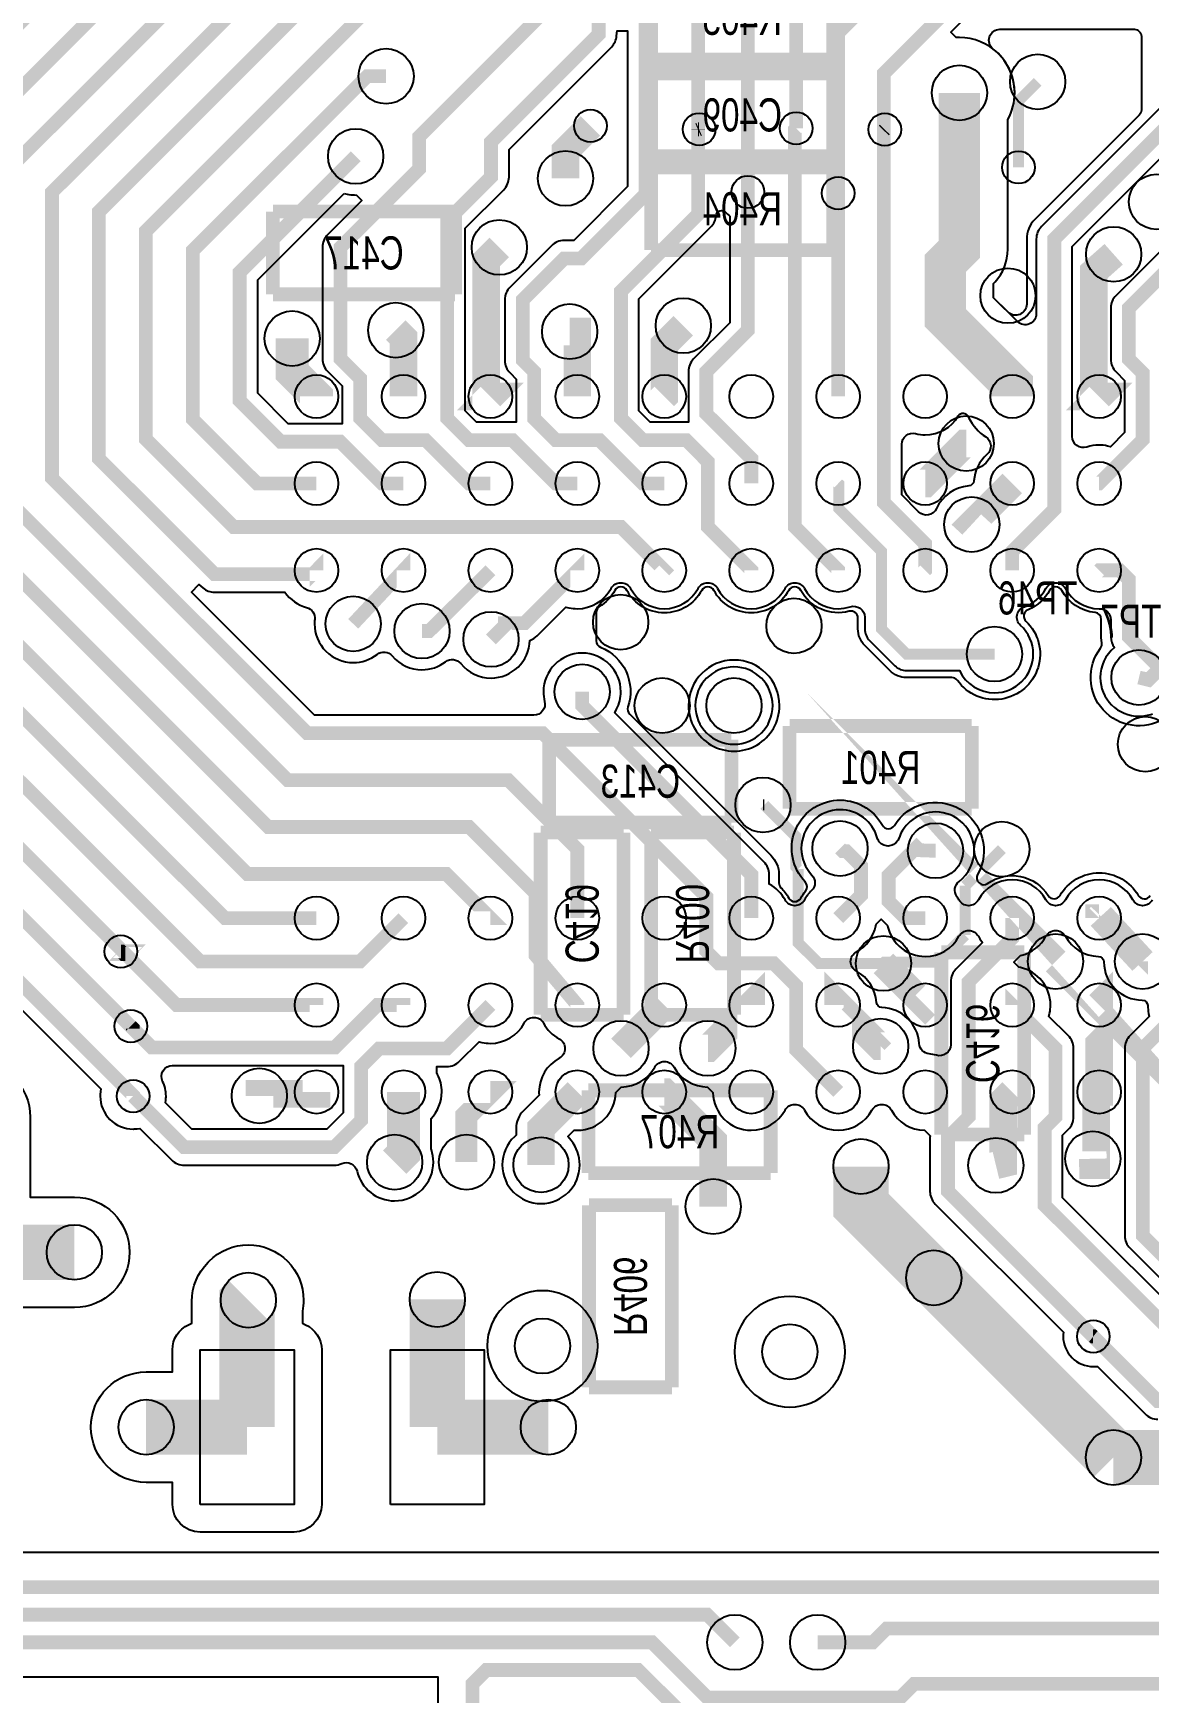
# Model space of a CAD drawing. Extents: x 208 to 378, y -7 to 113.
# Drawn here: x 223.8 to 234.06, y 53.64 to 68.91 of the extents above; entities that cross this region are included whole.
import ezdxf
from ezdxf.enums import TextEntityAlignment as Align

# ---------------------------------------------------------------- set-up
doc = ezdxf.new("R2010")
doc.units = 0
for name, color, linetype in [('ET_TOP', 80, 'CONTINUOUS'), ('PG_SILKSCREEN_BOTTOM', 142, 'CONTINUOUS'), ('PIN_TOP', 141, 'CONTINUOUS'), ('RD_ASSEMBLY_BOTTOM', 212, 'CONTINUOUS'), ('VC_TOP', 43, 'CONTINUOUS')]:
    doc.layers.add(name, color=color, linetype=linetype)

msp = doc.modelspace()

# ---------------------------------------------------------------- linework, layer by layer
at = {"layer": 'ET_TOP'}
for points, format in [([(249.104658, 67.760088, 0.1016, 0.1016, 0), (248.772426, 68.09232, 0.1016, 0.1016, 0), (248.772426, 69.230748, 0.1016, 0.1016, 0), (248.58218, 69.421248, 0.1016, 0.1016, 0), (248.58218, 70.258686, 0.1016, 0.1016, 0), (247.48998, 71.350632, 0.1016, 0.1016, 0), (247.48998, 71.906638, 0.127, 0.127, 0), (247.48998, 73.075292, 0.127, 0.127, 0), (244.457474, 76.107798, 0.127, 0.127, 0), (227.726748, 76.107798, 0.127, 0.127, 0), (220.51518, 68.896484, 0.127, 0.127, 0), (220.51518, 63.335154, 0.127, 0.127, 0), (224.716086, 59.134248, 0.127, 0.127, 0), (224.716086, 59.128406, 0.127, 0.127, 0)], "xyseb"), ([(224.713292, 59.750198, 0.127, 0.127, 0), (220.94698, 63.516764, 0.127, 0.127, 0), (220.94698, 68.717668, 0.127, 0.127, 0), (227.905564, 75.675998, 0.127, 0.127, 0), (244.27434, 75.675998, 0.127, 0.127, 0), (247.21058, 72.740012, 0.127, 0.127, 0), (247.21058, 71.703438, 0.1016, 0.1016, 0), (247.21058, 71.249032, 0.1016, 0.1016, 0), (248.352056, 70.107556, 0.1016, 0.1016, 0), (248.352056, 69.140578, 0.1016, 0.1016, 0), (248.432574, 69.06006, 0.1016, 0.1016, 0), (248.454672, 69.06006, 0.1016, 0.1016, 0)], "xyseb"), ([(224.645474, 60.435998, 0.127, 0.127, 0), (221.37878, 63.702692, 0.127, 0.127, 0), (221.37878, 68.538598, 0.127, 0.127, 0), (228.08438, 75.244198, 0.127, 0.127, 0), (244.086634, 75.244198, 0.127, 0.127, 0), (246.90578, 72.425052, 0.127, 0.127, 0), (246.90578, 71.627238, 0.1016, 0.1016, 0), (246.90578, 71.228204, 0.1016, 0.1016, 0), (248.127774, 70.006464, 0.1016, 0.1016, 0), (248.127774, 68.909438, 0.1016, 0.1016, 0), (248.454672, 68.582794, 0.1016, 0.1016, 0), (248.454672, 68.410074, 0.1016, 0.1016, 0)], "xyseb"), ([(227.202492, 60.766452, 0.127, 0.127, 0), (226.803712, 60.367672, 0.127, 0.127, 0), (225.332036, 60.367672, 0.127, 0.127, 0), (221.81058, 63.888874, 0.127, 0.127, 0), (221.81058, 68.360036, 0.127, 0.127, 0), (228.26345, 74.812398, 0.127, 0.127, 0), (243.894102, 74.812398, 0.127, 0.127, 0), (246.60098, 72.105774, 0.127, 0.127, 0), (246.60098, 71.652638, 0.1016, 0.1016, 0), (246.60098, 71.209916, 0.1016, 0.1016, 0), (247.804686, 70.006464, 0.1016, 0.1016, 0), (247.804686, 69.710046, 0.1016, 0.1016, 0)], "xyseb"), ([(226.402392, 60.766452, 0.127, 0.127, 0), (225.560128, 60.766452, 0.127, 0.127, 0), (222.24238, 64.083946, 0.127, 0.127, 0), (222.24238, 68.180966, 0.127, 0.127, 0), (228.442266, 74.380598, 0.127, 0.127, 0), (243.715794, 74.380598, 0.127, 0.127, 0), (246.29618, 71.800212, 0.127, 0.127, 0), (246.29618, 71.500238, 0.1016, 0.1016, 0), (246.29618, 71.127874, 0.1016, 0.1016, 0), (247.479566, 69.944488, 0.1016, 0.1016, 0), (247.479566, 69.38518, 0.1016, 0.1016, 0), (247.804686, 69.06006, 0.1016, 0.1016, 0)], "xyseb"), ([(228.002338, 60.766452, 0.127, 0.127, 0), (228.002592, 60.766452, 0.127, 0.127, 0), (227.596192, 61.172598, 0.127, 0.127, 0), (225.767138, 61.172598, 0.127, 0.127, 0), (222.67418, 64.265556, 0.127, 0.127, 0), (222.67418, 68.00215, 0.127, 0.127, 0), (228.621082, 73.948798, 0.127, 0.127, 0), (243.52377, 73.948798, 0.127, 0.127, 0), (245.99138, 71.481188, 0.127, 0.127, 0), (245.99138, 71.322438, 0.1016, 0.1016, 0), (245.99138, 71.097902, 0.1016, 0.1016, 0), (247.1547, 69.934836, 0.127, 0.127, 0), (247.1547, 69.710046, 0.127, 0.127, 0), (247.154446, 69.710046, 0.127, 0.127, 0)], "xyseb"), ([(228.802438, 59.966352, 0.127, 0.127, 0), (228.802438, 59.966606, 0.127, 0.127, 0), (228.41712, 60.424314, 0.127, 0.127, 0), (228.41712, 60.995306, 0.127, 0.127, 0), (227.808028, 61.604398, 0.127, 0.127, 0), (225.958908, 61.604398, 0.127, 0.127, 0), (223.10598, 64.457326, 0.127, 0.127, 0), (223.10598, 67.823334, 0.127, 0.127, 0), (228.799898, 73.516998, 0.127, 0.127, 0), (243.33581, 73.516998, 0.127, 0.127, 0), (245.552722, 71.30034, 0.127, 0.127, 0), (245.552722, 71.16191, 0.1016, 0.1016, 0), (246.82958, 69.885052, 0.1016, 0.1016, 0), (246.82958, 69.589396, 0.1016, 0.1016, 0), (247.17756, 69.241416, 0.1016, 0.1016, 0), (247.17756, 69.083174, 0.1016, 0.1016, 0), (247.1547, 69.06006, 0.1016, 0.1016, 0), (247.154446, 69.06006, 0.1016, 0.1016, 0)], "xyseb"), ([(228.802438, 60.766452, 0.127, 0.127, 0), (228.802438, 61.401198, 0.127, 0.127, 0), (228.167438, 62.036198, 0.127, 0.127, 0), (226.137724, 62.036198, 0.127, 0.127, 0), (223.53778, 64.636396, 0.127, 0.127, 0), (223.53778, 67.624198, 0.127, 0.127, 0), (228.99878, 73.085198, 0.127, 0.127, 0), (243.078508, 73.085198, 0.127, 0.127, 0), (245.50878, 70.654926, 0.127, 0.127, 0), (245.50878, 69.979032, 0.127, 0.127, 0), (245.994174, 69.493638, 0.1016, 0.1016, 0), (246.112538, 69.375274, 0.1016, 0.1016, 0), (246.635016, 69.375274, 0.1016, 0.1016, 0), (246.82958, 69.18071, 0.1016, 0.1016, 0), (246.82958, 68.937632, 0.1016, 0.1016, 0), (247.032018, 68.735194, 0.1016, 0.1016, 0), (247.925336, 68.735194, 0.1016, 0.1016, 0), (248.129552, 68.530724, 0.1016, 0.1016, 0), (248.129552, 68.085208, 0.1016, 0.1016, 0), (248.454672, 67.760088, 0.1016, 0.1016, 0)], "xyseb"), ([(231.202484, 59.166506, 0.127, 0.127, 0), (230.81488, 59.55411, 0.127, 0.127, 0), (230.81488, 60.143898, 0.127, 0.127, 0), (230.60914, 60.349892, 0.127, 0.127, 0), (230.10114, 60.349892, 0.127, 0.127, 0), (229.98938, 60.461398, 0.127, 0.127, 0), (229.98938, 60.962032, 0.127, 0.127, 0), (228.483414, 62.467998, 0.127, 0.127, 0), (226.316794, 62.467998, 0.127, 0.127, 0), (223.96958, 64.815212, 0.127, 0.127, 0), (223.96958, 67.445636, 0.127, 0.127, 0), (229.17785, 72.653398, 0.127, 0.127, 0), (242.890802, 72.653398, 0.127, 0.127, 0), (245.07698, 70.46722, 0.127, 0.127, 0), (245.07698, 69.986398, 0.127, 0.127, 0), (245.773194, 69.290438, 0.1016, 0.1016, 0), (245.97614, 69.087492, 0.1016, 0.1016, 0), (246.467122, 69.087492, 0.127, 0.127, 0), (246.50446, 69.050154, 0.127, 0.127, 0), (246.504714, 69.06006, 0.127, 0.127, 0), (246.50446, 69.06006, 0.127, 0.127, 0)], "xyseb"), ([(228.002338, 64.766444, 0.127, 0.127, 0), (227.804726, 64.766444, 0.127, 0.127, 0), (227.4062, 65.165224, 0.127, 0.127, 0), (227.005134, 65.165224, 0.127, 0.127, 0), (226.80549, 65.364868, 0.127, 0.127, 0), (226.80549, 65.731898, 0.127, 0.127, 0), (226.62388, 65.913508, 0.127, 0.127, 0), (226.62388, 66.938398, 0.127, 0.127, 0), (227.34778, 67.662298, 0.127, 0.127, 0), (227.34778, 67.957446, 0.127, 0.127, 0), (228.54158, 69.151246, 0.127, 0.127, 0), (228.54158, 69.984112, 0.127, 0.127, 0), (230.77932, 72.221598, 0.127, 0.127, 0), (242.70462, 72.221598, 0.127, 0.127, 0), (244.64518, 70.281292, 0.127, 0.127, 0), (244.64518, 69.910198, 0.127, 0.127, 0), (245.671594, 68.884038, 0.1016, 0.1016, 0), (245.820438, 68.735194, 0.1016, 0.1016, 0), (246.62511, 68.735194, 0.1016, 0.1016, 0), (246.95023, 68.410074, 0.1016, 0.1016, 0), (247.154446, 68.410074, 0.1016, 0.1016, 0)], "xyseb"), ([(228.802438, 64.766444, 0.127, 0.127, 0), (228.604318, 64.766444, 0.127, 0.127, 0), (228.205792, 65.165224, 0.127, 0.127, 0), (227.804726, 65.165224, 0.127, 0.127, 0), (227.604828, 65.364868, 0.127, 0.127, 0), (227.604828, 67.182492, 0.127, 0.127, 0), (228.00818, 67.58559, 0.127, 0.127, 0), (228.00818, 67.908678, 0.127, 0.127, 0), (228.99878, 68.899278, 0.127, 0.127, 0), (228.99878, 69.830442, 0.127, 0.127, 0), (230.95839, 71.789798, 0.127, 0.127, 0), (242.518692, 71.789798, 0.127, 0.127, 0), (244.21338, 70.09511, 0.127, 0.127, 0), (244.21338, 69.859398, 0.127, 0.127, 0), (245.493794, 68.579238, 0.1016, 0.1016, 0), (245.599966, 68.473066, 0.1016, 0.1016, 0), (246.394478, 68.473066, 0.1016, 0.1016, 0), (246.481092, 68.386452, 0.1016, 0.1016, 0), (246.504714, 68.410074, 0.1016, 0.1016, 0), (246.50446, 68.410074, 0.1016, 0.1016, 0)], "xyseb"), ([(229.602284, 64.766444, 0.127, 0.127, 0), (229.40391, 64.766444, 0.127, 0.127, 0), (229.005384, 65.16497, 0.127, 0.127, 0), (228.604318, 65.16497, 0.127, 0.127, 0), (228.40442, 65.364868, 0.127, 0.127, 0), (228.40442, 65.795398, 0.127, 0.127, 0), (228.30028, 65.899792, 0.127, 0.127, 0), (228.30028, 66.455798, 0.127, 0.127, 0), (228.68128, 66.836798, 0.127, 0.127, 0), (228.83749, 66.836798, 0.127, 0.127, 0), (229.43058, 67.430142, 0.127, 0.127, 0), (229.43058, 69.651626, 0.127, 0.127, 0), (231.137206, 71.357998, 0.127, 0.127, 0), (242.33378, 71.357998, 0.127, 0.127, 0), (243.70792, 69.984112, 0.127, 0.127, 0), (243.70792, 69.859398, 0.127, 0.127, 0), (245.15826, 68.409312, 0.1016, 0.1016, 0), (245.359936, 68.207636, 0.1016, 0.1016, 0), (246.257826, 68.207636, 0.1016, 0.1016, 0), (246.37111, 68.094098, 0.1016, 0.1016, 0), (247.48871, 68.094098, 0.1016, 0.1016, 0), (247.804686, 68.410074, 0.1016, 0.1016, 0)], "xyseb"), ([(246.50446, 67.760088, 0.1016, 0.1016, 0), (246.345964, 67.760088, 0.1016, 0.1016, 0), (246.162068, 67.943984, 0.1016, 0.1016, 0), (245.065804, 67.943984, 0.1016, 0.1016, 0), (244.842792, 68.166996, 0.127, 0.127, 0), (242.08359, 70.926198, 0.127, 0.127, 0), (231.316022, 70.926198, 0.127, 0.127, 0), (229.91318, 69.52361, 0.127, 0.127, 0), (229.91318, 68.02501, 0.127, 0.127, 0)], "xyseb"), ([(230.371396, 67.448176, 0.127, 0.127, 0), (230.371396, 68.143882, 0.127, 0.127, 0), (230.37038, 68.144898, 0.127, 0.127, 0), (230.37038, 69.351398, 0.127, 0.127, 0), (231.51338, 70.494398, 0.127, 0.127, 0), (241.897662, 70.494398, 0.127, 0.127, 0), (244.59692, 67.795394, 0.1016, 0.1016, 0), (244.720872, 67.671442, 0.1016, 0.1016, 0), (246.03329, 67.671442, 0.1016, 0.1016, 0), (246.249444, 67.455288, 0.1016, 0.1016, 0), (246.654574, 67.455288, 0.1016, 0.1016, 0), (246.98706, 67.788028, 0.1016, 0.1016, 0), (247.12676, 67.788028, 0.1016, 0.1016, 0), (247.1547, 67.760088, 0.1016, 0.1016, 0), (247.154446, 67.760088, 0.1016, 0.1016, 0)], "xyseb"), ([(230.815642, 68.034154, 0.127, 0.127, 0), (230.815642, 69.15912, 0.127, 0.127, 0), (231.71912, 70.062598, 0.127, 0.127, 0), (241.700304, 70.062598, 0.127, 0.127, 0), (244.12321, 67.639692, 0.1016, 0.1016, 0), (244.362224, 67.400678, 0.1016, 0.1016, 0), (245.887494, 67.400678, 0.1016, 0.1016, 0), (246.055388, 67.232784, 0.1016, 0.1016, 0), (246.755412, 67.232784, 0.1016, 0.1016, 0), (246.95912, 67.436492, 0.1016, 0.1016, 0), (247.480836, 67.436492, 0.1016, 0.1016, 0), (247.804686, 67.760088, 0.1016, 0.1016, 0)], "xyseb"), ([(231.201468, 67.437254, 0.127, 0.127, 0), (231.201468, 68.91274, 0.127, 0.127, 0), (231.91978, 69.630798, 0.127, 0.127, 0), (241.509804, 69.630798, 0.127, 0.127, 0), (243.765578, 67.375532, 0.1016, 0.1016, 0), (244.019832, 67.121024, 0.1016, 0.1016, 0), (245.740174, 67.121024, 0.1016, 0.1016, 0), (245.857014, 67.004184, 0.1016, 0.1016, 0), (247.048528, 67.004184, 0.1016, 0.1016, 0), (247.1547, 67.110102, 0.1016, 0.1016, 0), (247.154446, 67.110102, 0.1016, 0.1016, 0)], "xyseb"), ([(247.804686, 67.110102, 0.1016, 0.1016, 0), (247.470422, 66.775838, 0.1016, 0.1016, 0), (247.112282, 66.775838, 0.1016, 0.1016, 0), (247.111774, 66.775584, 0.1016, 0.1016, 0), (245.576344, 66.775584, 0.1016, 0.1016, 0), (245.510558, 66.84137, 0.1016, 0.1016, 0), (243.67998, 66.84137, 0.1016, 0.1016, 0), (243.5098, 67.01155, 0.127, 0.127, 0), (241.322098, 69.198998, 0.127, 0.127, 0), (232.281984, 69.198998, 0.127, 0.127, 0), (231.621584, 68.538598, 0.127, 0.127, 0), (231.621584, 68.013834, 0.127, 0.127, 0)], "xyseb"), ([(247.154446, 65.81013, 0.127, 0.127, 0), (247.1547, 65.81013, 0.127, 0.127, 0), (247.154446, 65.800224, 0.1016, 0.1016, 0), (245.857776, 65.800224, 0.1016, 0.1016, 0), (245.11381, 66.54419, 0.1016, 0.1016, 0), (243.362988, 66.54419, 0.1016, 0.1016, 0), (243.028216, 66.87947, 0.127, 0.127, 0), (241.13998, 68.767198, 0.127, 0.127, 0), (234.94238, 68.767198, 0.127, 0.127, 0), (233.18978, 67.014598, 0.127, 0.127, 0), (233.18978, 64.52743, 0.127, 0.127, 0), (232.80243, 64.14008, 0.127, 0.127, 0), (232.80243, 63.966344, 0.127, 0.127, 0)], "xyseb"), ([(233.602276, 64.766444, 0.127, 0.127, 0), (233.60253, 64.766444, 0.127, 0.127, 0), (234.00258, 65.166748, 0.127, 0.127, 0), (234.00258, 65.782698, 0.127, 0.127, 0), (233.87558, 65.909698, 0.127, 0.127, 0), (233.87558, 66.379598, 0.127, 0.127, 0), (235.80598, 68.309998, 0.127, 0.127, 0), (240.98631, 68.309998, 0.127, 0.127, 0), (242.770406, 66.525902, 0.1016, 0.1016, 0), (243.031518, 66.26479, 0.1016, 0.1016, 0), (245.031768, 66.26479, 0.1016, 0.1016, 0), (245.807484, 65.489328, 0.1016, 0.1016, 0), (247.48363, 65.489328, 0.1016, 0.1016, 0), (247.804686, 65.81013, 0.1016, 0.1016, 0)], "xyseb"), ([(234.091734, 60.933838, -0.5975), (233.912918, 60.933838, 0.275753), (233.602276, 61.119258, 0.275946), (233.291888, 60.933838, -0.596518), (233.112818, 60.933838, 0.275946), (232.80243, 61.119258, 0.275753), (232.491788, 60.933838, -0.5975), (232.312972, 60.933838, 0.027094), (232.292906, 60.96635, -0.398832), (232.31475, 61.104526, 0.23283), (232.453688, 61.38672, 0.414214), (232.09758, 61.742828, 0.326975), (231.757982, 61.494162), (231.754172, 61.482224), (231.731312, 61.459364, -0.572748), (231.561894, 61.503814, 0.335829), (231.218994, 61.763402, 0.414214), (230.862886, 61.407294, 0.191561), (230.960168, 61.162692, -0.410585), (230.95712, 61.019944, 0.077018), (230.891842, 60.933838, -0.5975), (230.713026, 60.933838, 0.148114), (230.567992, 61.07811), (230.567992, 61.165994, 0.198958), (230.519478, 61.283088), (229.14737, 62.655196), (229.16388, 62.687962, 0.117889), (229.202488, 62.848998, 1), (228.490272, 62.848998, 0.062971), (228.501448, 62.760352, -0.489898), (228.40315, 62.633352), (226.385374, 62.633352), (225.252534, 63.766192), (225.321622, 63.835026), (225.357182, 63.805054, 0.176972), (225.463862, 63.766192), (226.11207, 63.766192, 0.179062), (226.312222, 63.625222, -0.37275), (226.386898, 63.51524, 0.028952), (226.384612, 63.474092, 0.414214), (226.74072, 63.117984, 0.167441), (226.960176, 63.193422, -0.403535), (227.100384, 63.178944, 0.221769), (227.37318, 63.05169, 0.164801), (227.589842, 63.125096, -0.407347), (227.730812, 63.108332, 0.227117), (228.00818, 62.97549, 0.406402), (228.364288, 63.3222, 0.12384), (228.43363, 63.363602), (228.698044, 63.62827), (228.725222, 63.622174, 0.055231), (228.802438, 63.613538, 0.275946), (229.112826, 63.798958, -0.596518), (229.291896, 63.798958, 0.275946), (229.602284, 63.613538, 0.275753), (229.912926, 63.798958, -0.5975), (230.091742, 63.798958, 0.596893), (230.713026, 63.798958, -0.5975), (230.891842, 63.798958, 0.275753), (231.202484, 63.613538, 0.07981), (231.312974, 63.631318, -0.51105), (231.446324, 63.534798), (231.446324, 63.427864, 0.198913), (231.491282, 63.319914), (231.722676, 63.08852, 0.19887), (231.830626, 63.043816), (232.31856, 63.043816, 0.289897), (232.640378, 62.840108, 0.414214), (232.996486, 63.196216, 0.212121), (232.879138, 63.460376, -0.573126), (232.914952, 63.63208, 0.190093), (233.112818, 63.798958, -0.596518), (233.291888, 63.798958, 0.275946), (233.602276, 63.613538), (233.607102, 63.613538, -0.418262), (233.709972, 63.511938), (233.709972, 63.353442, 0.160388), (233.742484, 63.255144, 0.223864), (233.612944, 62.980316, 0.414214), (233.969052, 62.624208, 0.088335), (234.091988, 62.646052)], "xyb"), ([(234.2007, 62.60084, -0.829385), (233.615484, 63.249556, 0.218002), (233.627168, 63.301118, -0.051928), (233.62158, 63.353442), (233.62158, 63.514732, 0.385538), (233.56443, 63.577978, -0.250124), (233.25836, 63.781686, 0.598344), (233.1466, 63.781686, -0.174922), (232.949242, 63.604648, 0.544956), (232.929176, 63.499746, -1.101539), (232.298494, 62.953646, 0.243584), (232.246678, 62.980316), (231.830626, 62.980316, -0.199008), (231.677972, 63.043816), (231.446832, 63.27521, -0.198959), (231.383332, 63.427864), (231.383332, 63.52794, 0.493026), (231.303576, 63.589408, -0.348108), (230.858314, 63.781686, 0.598734), (230.746554, 63.781686, -0.597971), (230.058468, 63.781686, 0.599732), (229.946454, 63.781686, -0.598011), (229.258368, 63.781686, 0.598344), (229.146608, 63.781686, -0.133327), (229.005892, 63.633096, 0.261497), (228.975412, 63.578994), (228.975412, 63.319152, 0.304404), (229.015036, 63.260478, -0.394392), (229.268274, 62.709044, 0.28433), (229.283768, 62.64402), (230.582216, 61.345826, -0.199055), (230.656384, 61.165994), (230.656384, 61.091064, 0.202286), (230.675688, 61.045598, -0.075897), (230.746554, 60.951364, 0.59842), (230.858314, 60.951364, -0.049417), (230.901494, 61.015118, 0.381037), (230.898192, 61.0997, -1.139967), (231.60863, 61.621416, 0.577274), (231.718612, 61.618622, -0.982255), (232.484676, 61.16828, 0.802809), (232.576878, 61.085222, -0.431419), (233.1339, 60.973208, 0.563902), (233.242612, 60.974986, -0.576405), (233.962448, 60.974986, 0.564481), (234.07116, 60.973208, -0.576092)], "xyb"), ([(220.398086, 63.21806), (224.419922, 59.196478), (224.416366, 59.171332, 0.035368), (224.413318, 59.12866), (224.413318, 59.128406, 0.414214), (224.716086, 58.825638, 0.031776), (224.75444, 58.828178), (224.779332, 58.831226), (225.0694, 58.540904, 0.198913), (225.186494, 58.492644), (226.56673, 58.492644, 0.106357), (226.634802, 58.507122, -0.471217), (226.775518, 58.438288, 0.347202), (227.121974, 58.16473, 0.414214), (227.478082, 58.520838), (227.478082, 58.521092, 0.081113), (227.45954, 58.634376), (227.457, 58.64225), (227.457, 58.922158, 0.193604), (227.555298, 59.166506, 0.118563), (227.51669, 59.327034), (227.511102, 59.337702), (227.511102, 59.400948), (227.602034, 59.400948, 0.198913), (227.719128, 59.449208), (227.897944, 59.628278), (227.925376, 59.622182, 0.055055), (228.002338, 59.613546, 0.275753), (228.31298, 59.798966, -0.5975), (228.491796, 59.798966, 0.146532), (228.635052, 59.655964, -0.596518), (228.635052, 59.476894, 0.275946), (228.449632, 59.166506), (228.449632, 59.159648), (228.45014, 59.138058), (228.306376, 58.99404, 0.199014), (228.23932, 58.832242), (228.23932, 58.768996), (228.223318, 58.75401, 0.205999), (228.112066, 58.495438, 1), (228.824282, 58.495438), (228.824282, 58.495692, 0.172212), (228.744526, 58.720228), (228.71557, 58.755788), (228.77399, 58.814208), (228.79558, 58.8137), (228.802438, 58.8137, 0.410398), (229.155244, 59.161934), (229.20579, 59.211972, 0.270647), (229.515162, 59.394598, -0.587831), (229.692454, 59.394598, 0.268928), (229.99954, 59.211972), (230.049578, 59.161934, 0.410398), (230.402384, 58.8137, 0.275753), (230.713026, 58.99912, -0.5975), (230.891842, 58.99912, 0.275753), (231.202484, 58.8137, 0.275946), (231.512872, 58.99912, -0.596518), (231.691942, 58.99912, 0.271661), (231.996996, 58.8137), (232.047034, 58.7629), (232.04678, 58.75909, 0.018431), (232.046272, 58.746898), (232.046272, 58.251598, 0.198958), (232.094786, 58.134504), (233.273346, 56.956198), (233.272076, 56.933338, 0.014663), (233.271568, 56.917082, 0.414214), (233.548936, 56.639714, 0.014663), (233.565192, 56.640222), (233.588052, 56.641492), (234.025186, 56.204104, 0.198913), (234.14228, 56.155844)], "xyb"), ([(233.201972, 60.367672, 0.254, 0.254, 0), (233.604816, 59.964066, 0.1524, 0.1524, 0), (233.60253, 59.966606, 0.1524, 0.1524, 0), (233.602276, 59.966352, 0.1524, 0.1524, 0)], "xyseb"), ([(234.54106, 56.918352), (233.266488, 58.193178), (233.266488, 58.768742), (233.31805, 58.82005, 0.199477), (233.366564, 58.937398), (233.366564, 59.56808, 0.198913), (233.318304, 59.685174), (233.140758, 59.862466), (233.146854, 59.889644, 0.054839), (233.155236, 59.966352, 0.352393), (232.877868, 60.31103), (232.86339, 60.314078), (232.816908, 60.36056), (232.877614, 60.42152), (232.891076, 60.425076, 0.208455), (233.112818, 60.599066, -0.596518), (233.291888, 60.599066, 0.270698), (233.595672, 60.413646, -0.404445), (233.645456, 60.363608, 0.409009), (233.999278, 60.011564, -0.407151), (234.04957, 59.961526, 0.051412), (234.057952, 59.889644), (234.064048, 59.862466), (233.886756, 59.685174, 0.198913), (233.838496, 59.56808), (233.838496, 57.845198, 0.198913), (233.886756, 57.728104), (234.547156, 57.067704, 0.177433)], "xyb"), ([(247.154446, 59.310016, 0.1016, 0.1016, 0), (247.011698, 59.310016, 0.1016, 0.1016, 0), (246.695214, 58.993532, 0.1016, 0.1016, 0), (245.524274, 58.993532, 0.1016, 0.1016, 0), (245.391686, 58.860944, 0.127, 0.127, 0), (243.28374, 56.752998, 0.127, 0.127, 0), (234.47248, 56.752998, 0.127, 0.127, 0), (233.10088, 58.124598, 0.127, 0.127, 0), (233.10088, 58.837576, 0.127, 0.127, 0), (233.20121, 58.937398, 0.127, 0.127, 0), (233.20121, 59.56808, 0.127, 0.127, 0), (232.80243, 59.966606, 0.127, 0.127, 0), (232.80243, 59.966352, 0.127, 0.127, 0)], "xyseb"), ([(234.402376, 59.966352, 0.127, 0.127, 0), (234.402376, 59.966606, 0.127, 0.127, 0), (234.00385, 59.56808, 0.127, 0.127, 0), (234.00385, 57.845198, 0.127, 0.127, 0), (234.66425, 57.184798, 0.127, 0.127, 0), (243.24818, 57.184798, 0.127, 0.127, 0), (245.25351, 59.190128, 0.1016, 0.1016, 0), (245.37162, 59.308492, 0.1016, 0.1016, 0), (246.496332, 59.308492, 0.127, 0.127, 0), (246.50446, 59.30011, 0.127, 0.127, 0), (246.504714, 59.310016, 0.127, 0.127, 0), (246.50446, 59.310016, 0.127, 0.127, 0)], "xyseb"), ([(247.804686, 59.310016, 0.1016, 0.1016, 0), (247.663208, 59.310016, 0.1016, 0.1016, 0), (247.350788, 58.997596, 0.1016, 0.1016, 0), (247.034304, 58.997596, 0.1016, 0.1016, 0), (246.815102, 58.778394, 0.1016, 0.1016, 0), (246.815102, 58.50382, 0.127, 0.127, 0), (246.52732, 58.216292, 0.127, 0.127, 0), (245.206774, 58.216292, 0.127, 0.127, 0), (243.311934, 56.321198, 0.127, 0.127, 0), (234.14228, 56.321198, 0.127, 0.127, 0), (233.54538, 56.918098, 0.127, 0.127, 0)], "xyseb"), ([(238.969296, 54.928008), (218.567, 54.928008, 0.198912)], "xyb"), ([(221.492572, 53.783992), (227.520246, 53.783992), (227.520246, 53.731668, 0.008391), (227.519992, 53.721), (227.519992, 50.927, 0.198912)], "xyb")]:
    msp.add_lwpolyline(points, format=format, dxfattribs=at)
for points, const_width in [([(226.402392, 63.966344), (226.402392, 63.966598), (226.367594, 63.931546), (225.463862, 63.931546), (224.40138, 64.994028), (224.40138, 67.266566), (227.146866, 70.011798), (227.50018, 70.011798)], 0.127), ([(229.602284, 63.966344), (229.602538, 63.966598), (229.204012, 64.36487), (225.641408, 64.36487), (224.83318, 65.172844), (224.83318, 67.08775), (226.919282, 69.173598), (227.62718, 69.173598), (227.62718, 69.224398)], 0.127), ([(227.04298, 68.513198), (226.869498, 68.513198), (225.26498, 66.908934), (225.26498, 65.356994), (225.85553, 64.766444), (226.402392, 64.766444)], 0.127), ([(232.317036, 68.360544), (232.317036, 66.920872), (232.18648, 66.790316), (232.18648, 66.290698), (232.802176, 65.675002), (232.802176, 65.566798), (232.80243, 65.566544), (232.80243, 65.56629)], 0.381), ([(232.85958, 67.674998), (232.85958, 68.284598), (233.03738, 68.462398)], 0.1016), ([(228.69398, 67.573398), (228.69398, 67.827398), (228.92258, 68.055998)], 0.254), ([(229.91318, 68.020692), (229.91318, 67.243198), (229.204012, 66.534284), (229.204012, 65.364868), (229.40391, 65.165224), (229.803706, 65.165224), (230.003604, 64.965072), (230.003604, 64.365632), (230.402384, 63.966598), (230.402384, 63.966344)], 0.127), ([(229.91318, 68.02501), (229.91318, 68.020692)], 0.127), ([(229.91318, 68.02501), (229.922832, 68.02501)], 0.127), ([(229.922832, 68.02501), (229.91318, 68.020692)], 0.127), ([(230.815642, 68.034154), (230.803704, 68.022216), (230.803704, 64.365632), (231.202484, 63.966598), (231.202484, 63.966344)], 0.127), ([(231.630474, 68.022978), (231.621584, 68.013834)], 0.127), ([(231.621584, 68.013834), (231.621584, 64.591438), (232.002584, 64.210438), (232.002584, 63.966598), (232.00233, 63.966344)], 0.127), ([(227.202492, 64.766444), (227.005134, 64.766444), (226.62134, 65.150492), (226.074224, 65.150492), (225.69678, 65.527936), (225.69678, 66.709798), (226.76358, 67.776598)], 0.127), ([(230.371396, 67.448176), (230.371396, 67.209162), (230.37038, 67.208146), (230.37038, 66.176398), (229.98938, 65.795398), (229.98938, 65.407032), (230.402384, 64.994028), (230.402384, 64.766444)], 0.127), ([(231.201468, 67.437254), (231.201468, 66.296794), (231.202484, 66.296032), (231.202484, 65.56629)], 0.127), ([(228.08438, 66.938398), (227.964746, 66.818764), (227.964746, 65.566544), (228.002592, 65.566544), (228.002338, 65.56629)], 0.254), ([(233.73588, 66.874898), (233.553254, 66.712592), (233.553254, 65.566544), (233.60253, 65.566544), (233.602276, 65.56629)], 0.254), ([(227.13188, 66.176398), (227.202492, 66.10604), (227.202492, 65.56629)], 0.254), ([(228.802438, 65.56629), (228.802438, 66.163698), (228.73208, 66.163698)], 0.254), ([(229.777036, 66.218054), (229.602538, 66.043556), (229.602538, 65.566544), (229.602284, 65.56629)], 0.254), ([(226.402392, 65.56629), (226.402392, 65.566544), (226.17938, 65.789556), (226.17938, 66.100198)], 0.3048), ([(232.379774, 65.133474), (232.36936, 65.133474), (232.002584, 64.766444), (232.00233, 64.766444)], 0.254), ([(231.202484, 64.766444), (231.209088, 64.760094), (231.209088, 64.532764), (231.599232, 64.14262), (231.599232, 63.427864), (231.830626, 63.19647), (232.529888, 63.19647), (232.640378, 63.196216)], 0.1016), ([(232.80243, 64.766444), (232.427272, 64.391286), (232.430574, 64.388238)], 0.254), ([(226.74072, 63.474092), (227.202492, 63.966598), (227.202492, 63.966344)], 0.127), ([(228.002338, 63.966344), (228.002592, 63.966598), (227.471224, 63.439548), (227.439474, 63.407798), (227.37318, 63.407798)], 0.127), ([(228.802438, 63.966344), (228.802438, 63.966598), (228.316536, 63.480696), (228.13518, 63.480696), (228.13518, 63.458598), (228.00818, 63.331598)], 0.127), ([(233.602276, 63.966344), (233.60253, 63.966598), (233.792014, 63.966598), (233.87558, 63.882778), (233.87558, 63.353442), (234.187492, 63.041784)], 0.127), ([(234.187492, 63.041784), (234.139486, 63.041784), (234.056936, 62.95898), (233.969052, 62.980316)], 0.127), ([(230.402384, 60.766452), (230.402384, 61.165994), (228.84638, 62.721998), (228.84638, 62.848998)], 0.127), ([(230.51008, 61.807598), (230.52278, 61.807598)], 0.1016), ([(230.83393, 61.217556), (230.812594, 61.238892), (230.812594, 61.517784), (230.52278, 61.807598)], 0.1016), ([(231.218994, 61.407294), (231.243378, 61.38291), (231.277922, 61.381386), (231.412288, 61.24702), (231.412288, 60.97651), (231.202484, 60.766452)], 0.127), ([(232.00233, 60.766452), (231.821228, 60.766452), (231.666288, 60.921392), (231.666288, 61.160406), (231.922574, 61.416438), (231.947974, 61.391038), (232.064306, 61.38672), (232.09758, 61.38672)], 0.127), ([(232.369868, 61.063886), (232.70718, 61.401198)], 0.1016), ([(231.617774, 60.349638), (231.02443, 60.349638), (230.83393, 60.539884), (230.83393, 61.217556)], 0.1016), ([(232.369868, 60.60948), (232.369868, 61.063886)], 0.1016), ([(233.54538, 56.918098), (232.21188, 58.251598), (232.21188, 58.746898), (232.40238, 58.937398), (232.40238, 60.18022), (232.80243, 60.58027), (232.80243, 60.766452)], 0.127), ([(233.602276, 60.766452), (233.60253, 60.766452), (233.618024, 60.7822)], 0.254), ([(233.60253, 60.766706), (233.60253, 60.766452), (233.602276, 60.766452)], 0.254), ([(233.60253, 60.766706), (233.618024, 60.7822)], 0.254), ([(233.618024, 60.7822), (234.001564, 60.367672)], 0.254), ([(234.001564, 60.367672), (234.001564, 60.367418), (233.60253, 60.766706)], 0.1016), ([(231.618028, 60.350146), (231.628188, 60.360306), (232.120694, 60.360306), (232.369868, 60.60948)], 0.1016), ([(224.645474, 60.435998), (224.65538, 60.435998), (224.68078, 60.461398), (224.670874, 60.461398), (224.645474, 60.435998)], 0.127), ([(224.603564, 60.458858), (224.607628, 60.458858), (224.62998, 60.435998), (224.645474, 60.435998)], 0.127), ([(226.402392, 59.966352), (226.402392, 59.966606), (225.11512, 59.966606), (224.645474, 60.435998)], 0.127), ([(231.618028, 60.350146), (232.002076, 59.966098), (232.00233, 59.966352)], 0.254), ([(231.617774, 60.349638), (231.618028, 60.350146)], 0.1016), ([(230.003604, 59.56808), (230.003858, 59.56808), (230.402384, 59.966606), (230.402384, 59.966352)], 0.254), ([(231.592374, 59.587638), (231.581198, 59.587638), (231.202484, 59.966606), (231.202484, 59.966352)], 0.254), ([(233.602276, 59.966352), (233.60253, 59.966606), (233.60253, 59.166506), (233.602276, 59.166506)], 0.254), ([(219.6592, 50.419), (219.1512, 49.911), (218.313, 49.911), (217.8558, 50.3682), (217.8558, 53.8988), (218.567, 54.61), (243.713, 54.61), (247.479312, 58.376312), (247.479312, 58.757312), (247.489472, 58.767472), (247.489472, 58.790586), (247.684036, 58.98515), (247.96115, 58.98515), (248.139458, 59.163458), (248.139458, 59.63539), (248.454418, 59.950096), (248.454672, 59.960002)], 0.127), ([(227.202492, 59.966352), (227.202492, 59.966606), (226.962462, 59.966606), (226.570794, 59.575192), (224.888806, 59.575192), (224.713292, 59.750198)], 0.127), ([(224.716086, 59.128406), (225.186494, 58.657998), (226.56673, 58.657998), (226.81438, 58.905902), (226.81438, 59.401202), (226.97948, 59.566302), (227.602034, 59.566302), (228.002592, 59.966606), (228.002338, 59.966352)], 0.127), ([(229.204012, 59.56808), (229.602284, 59.966352)], 0.254), ([(231.592374, 59.587638), (231.618536, 59.6138), (231.23398, 59.998102), (231.202484, 59.966606), (231.202484, 59.966352)], 0.1016), ([(224.695004, 59.772042), (224.713292, 59.753754), (224.713292, 59.750198)], 0.127), ([(248.454672, 59.310016), (248.454672, 59.097672), (248.332244, 58.975244), (248.324116, 58.975244), (248.139458, 58.790586), (248.139458, 58.274458), (243.586, 53.721), (231.902, 53.721), (231.775, 53.594), (229.997, 53.594), (229.489, 54.102), (221.361, 54.102), (221.144084, 53.885084), (221.144084, 53.086)], 0.127), ([(225.877374, 59.130438), (225.877374, 59.148472), (226.402392, 59.148472), (226.402392, 59.166506)], 0.254), ([(227.202492, 59.166506), (227.202492, 58.601356), (227.121974, 58.520838)], 0.3048), ([(228.002338, 59.166506), (228.002592, 59.166506), (227.782374, 58.946288), (227.782374, 58.520838)], 0.2032), ([(228.802438, 59.166506), (228.468174, 58.832242), (228.468174, 58.495438)], 0.254), ([(230.05288, 58.111898), (230.05288, 58.71591), (229.602538, 59.166506), (229.602284, 59.166506)], 0.254), ([(232.653078, 58.490866), (232.71988, 58.507122), (232.71988, 59.08421), (232.80243, 59.166506)], 0.254), ([(233.54411, 58.551826), (233.54538, 58.492898), (233.574082, 58.492898), (233.574082, 59.166506), (233.602276, 59.166506)], 0.254), ([(228.943916, 50.546), (228.219, 50.546), (227.838, 50.927), (227.838, 53.721), (227.965, 53.848), (229.362, 53.848), (229.87, 53.34), (243.586, 53.34), (248.454672, 58.208672), (248.454672, 58.66003)], 0.127), ([(247.804686, 58.66003), (247.804432, 58.650124), (247.804432, 58.320432), (243.713, 54.229), (231.648, 54.229), (231.521, 54.102), (231.013, 54.102)], 0.127), ([(231.41178, 58.480198), (231.41178, 58.124598), (232.080816, 57.455816)], 0.508), ([(224.175574, 57.691274), (223.04756, 57.691274)], 0.508), ([(233.733594, 55.803038), (232.080816, 57.455816)], 0.508), ([(225.775774, 57.250838), (225.764344, 57.239408), (225.764344, 56.082438)], 0.508), ([(227.514404, 57.257696), (227.514404, 56.082438)], 0.508), ([(233.548936, 56.917082), (233.547666, 56.918098), (233.54538, 56.918098)], 0.127), ([(225.764344, 56.082438), (224.835974, 56.082438)], 0.508), ([(227.514404, 56.082438), (228.535992, 56.082438)], 0.508), ([(233.733594, 55.803038), (235.608876, 55.803038)], 0.508), ([(230.251, 54.102), (229.997, 54.356), (220.599, 54.356), (219.651326, 53.408326), (219.651326, 52.855368)], 0.127)]:
    msp.add_lwpolyline(points, dxfattribs=dict(at, const_width=const_width))
for points in [[(232.350564, 69.033644), (234.975146, 69.033644), (234.975146, 68.936108), (234.928664, 68.932044, 0.177433), (234.825286, 68.884292), (233.072686, 67.131692, 0.198958), (233.024172, 67.014598), (233.024172, 66.327274, -0.667352), (232.850944, 66.255392), (232.631488, 66.474848), (232.631488, 66.605404), (232.644696, 66.619882, 0.188044), (232.762044, 66.920872), (232.762044, 68.114164, 0.127089), (232.825544, 68.360544, 0.414214), (232.317036, 68.869052), (232.309416, 68.869052), (232.287826, 68.868798), (232.236772, 68.919852)], [(229.115874, 68.782184, 0.177433), (229.163626, 68.885562), (229.16769, 68.932044), (229.264972, 68.932044), (229.264972, 67.498722), (228.76891, 67.002152), (228.68128, 67.002152, 0.198913), (228.564186, 66.953892), (228.183186, 66.572892, 0.198958), (228.134672, 66.455798), (228.134672, 65.899792, 0.198631), (228.183186, 65.782952), (228.238812, 65.727072), (228.238812, 65.330832), (227.873306, 65.330832), (227.770436, 65.433448), (227.770436, 67.113912), (228.125274, 67.468496, 0.198958), (228.173788, 67.58559), (228.173788, 67.840098)], [(232.689908, 68.944998), (233.927142, 68.944998, -0.414706), (233.990642, 68.881498), (233.990642, 68.201032, -0.198197), (233.9721, 68.156328), (233.010202, 67.19443, 0.198839), (232.93578, 67.014852), (232.93578, 66.41592, -0.668806), (232.762298, 66.344038), (232.631488, 66.474848), (232.631488, 66.605404), (232.644696, 66.619882, 0.188044), (232.762044, 66.920872), (232.762044, 68.114164, 0.127089), (232.825544, 68.360544, 0.232326), (232.627932, 68.76288, -0.715924)], [(235.01096, 68.601844), (241.0714, 68.601844), (241.199416, 68.473574), (241.130328, 68.404486), (241.094514, 68.43522, 0.180065), (240.98631, 68.475352), (235.80598, 68.475352, 0.198913), (235.688886, 68.427092), (233.758486, 66.496692, 0.198958), (233.709972, 66.379598), (233.709972, 65.909698, 0.198958), (233.758486, 65.792604), (233.836972, 65.714118), (233.836972, 65.235328), (233.70667, 65.104518), (233.679238, 65.110614, 0.055055), (233.602276, 65.11925, 0.0817), (233.489246, 65.100708, -0.512684), (233.355388, 65.196974), (233.355388, 66.946018)], [(226.656646, 67.43573), (226.684078, 67.42938, 0.047747), (226.751388, 67.420744), (226.7712, 67.419982), (226.821492, 67.369944), (226.506786, 67.055492, 0.198958), (226.458272, 66.938398), (226.458272, 65.913508, 0.198958), (226.506786, 65.796414), (226.640136, 65.663318), (226.640136, 65.3161), (226.142804, 65.3161), (225.862388, 65.596516), (225.862388, 66.641218)], [(230.030274, 67.126104, 0.179858), (230.07828, 67.231006, -0.657166), (230.166418, 67.261232, 0.046776), (230.204772, 67.226434), (230.204772, 66.244978), (229.872286, 65.912492, 0.198958), (229.823772, 65.795398), (229.823772, 65.407032, 0.029623), (229.825042, 65.387474), (229.825296, 65.384426), (229.825296, 65.330832), (229.47249, 65.330832), (229.36962, 65.433448), (229.36962, 66.465704)], [(231.914192, 65.22466, 0.063148), (232.00233, 65.213484, 0.266189), (232.306876, 65.387982, -0.606953), (232.396792, 65.38341, 0.009832), (232.404412, 65.367662, 0.133045), (232.559098, 65.193926, -0.497661), (232.570528, 65.032128, 0.198735), (232.450386, 64.790574, -0.372651), (232.40365, 64.74333, 0.274081), (232.106216, 64.53505, -0.523791), (231.941878, 64.505332), (231.787192, 64.660018), (231.787192, 65.126362, -0.490506)], [(230.66248, 62.721998, 1), (229.82452, 62.722202, 1)], [(230.599488, 62.721998, 1), (229.887272, 62.721998, 1)], [(231.656128, 60.697618), (231.65943, 60.683648, 0.346449), (232.00233, 60.413646, 0.275753), (232.312972, 60.599066, -0.5975), (232.491788, 60.599066, 0.01995), (232.506266, 60.574936), (232.528618, 60.540392), (232.285286, 60.297314, 0.198958), (232.236772, 60.18022), (232.236772, 59.6011, -0.504661), (232.105454, 59.503818, 0.048436), (232.038652, 59.517534, -0.36548), (231.94772, 59.611768, 0.385444), (231.60355, 59.943492, -0.384661), (231.554528, 59.990736, 0.257336), (231.36987, 60.276994, -0.5975), (231.36987, 60.45581, 0.221375), (231.547924, 60.69457), (231.550972, 60.709302), (231.597708, 60.756038)], [(223.40316, 57.03062), (222.691452, 57.03062, -0.413921), (222.437452, 57.284874), (222.437452, 58.097674, -0.413921), (222.69196, 58.351928), (222.75292, 58.351928), (222.75292, 58.935874, -1), (223.769428, 58.935874), (223.769428, 58.199528), (224.175574, 58.199528, -1), (224.175574, 57.18302), (223.63811, 57.18302), (223.623378, 57.15762, -0.267688)], [(226.570794, 59.409584, 0.031579), (226.591622, 59.411108), (226.594924, 59.411362), (226.648772, 59.411362), (226.648772, 58.974482), (226.49815, 58.823352), (225.255074, 58.823352), (225.013266, 59.06516), (225.016314, 59.090052, 0.031776), (225.018854, 59.128406, 0.115674), (224.987358, 59.263026, -0.555999), (225.07829, 59.409584)], [(226.196144, 55.116984), (225.332036, 55.116984, -0.413921), (225.078036, 55.371238), (225.078036, 55.574184), (224.835974, 55.574184, -1), (224.835974, 56.590692), (225.078036, 56.590692), (225.078036, 56.793638, -0.293279), (225.226372, 57.024778), (225.255836, 57.038494), (225.255836, 57.239408, -0.198912), (225.404934, 57.598818), (225.416364, 57.610248, -0.198877), (225.775774, 57.759092, -0.414214), (226.284028, 57.250838, -0.050715), (226.273868, 57.148476), (226.272852, 57.143396), (226.272852, 57.038494), (226.302316, 57.024778, -0.293279), (226.450652, 56.793638), (226.450652, 55.371238, -0.413921)], [(228.990144, 56.829198, 1), (227.973128, 56.829198, 1)], [(231.265222, 56.775858, 1), (230.248206, 56.775858, 1)]]:
    msp.add_lwpolyline(points, format="xyb", close=True, dxfattribs=at)
at = {"layer": 'PG_SILKSCREEN_BOTTOM', "const_width": 0.127}
for points in [[(229.48138, 68.665598), (229.48138, 69.427598)], [(231.15778, 69.427598), (231.15778, 68.665598)], [(231.15778, 68.665598), (229.48138, 68.665598)], [(229.48138, 68.538598), (231.15778, 68.538598)], [(229.48138, 67.776598), (229.48138, 68.538598)], [(231.15778, 68.538598), (231.15778, 67.776598)], [(231.15778, 67.776598), (229.48138, 67.776598)], [(229.48138, 67.674998), (231.15778, 67.674998)], [(229.48138, 66.912998), (229.48138, 67.674998)], [(231.15778, 67.674998), (231.15778, 66.912998)], [(226.00158, 67.268598), (227.67798, 67.268598)], [(226.00158, 66.506598), (226.00158, 67.268598)], [(227.67798, 67.268598), (227.67798, 66.506598)], [(231.15778, 66.912998), (229.48138, 66.912998)], [(227.67798, 66.506598), (226.00158, 66.506598)], [(228.54412, 62.407292), (230.22052, 62.407292)], [(228.54412, 61.645292), (228.54412, 62.407292)], [(230.22052, 62.407292), (230.22052, 61.645292)], [(230.754174, 62.534038), (232.430574, 62.534038)], [(230.754174, 61.772038), (230.754174, 62.534038)], [(232.430574, 62.534038), (232.430574, 61.772038)], [(230.22052, 61.645292), (228.54412, 61.645292)], [(232.430574, 61.772038), (230.754174, 61.772038)], [(228.46538, 59.877198), (228.46538, 61.553598)], [(228.46538, 61.553598), (229.22738, 61.553598)], [(229.22738, 61.553598), (229.22738, 59.877198)], [(229.48138, 59.877198), (229.48138, 61.553598)], [(229.48138, 61.553598), (230.24338, 61.553598)], [(230.24338, 61.553598), (230.24338, 59.877198)], [(232.151174, 58.774838), (232.151174, 60.451238)], [(232.151174, 60.451238), (232.913174, 60.451238)], [(232.913174, 60.451238), (232.913174, 58.774838)], [(229.22738, 59.877198), (228.46538, 59.877198)], [(230.24338, 59.877198), (229.48138, 59.877198)], [(228.9048, 59.182), (230.5812, 59.182)], [(228.9048, 58.42), (228.9048, 59.182)], [(230.5812, 59.182), (230.5812, 58.42)], [(232.913174, 58.774838), (232.151174, 58.774838)], [(230.5812, 58.42), (228.9048, 58.42)], [(228.90988, 56.448198), (228.90988, 58.124598)], [(228.90988, 58.124598), (229.67188, 58.124598)], [(229.67188, 58.124598), (229.67188, 56.448198)], [(229.67188, 56.448198), (228.90988, 56.448198)]]:
    msp.add_lwpolyline(points, dxfattribs=at)
at = {"layer": 'PIN_TOP'}
for points in [[(225.332544, 55.371238), (225.332544, 56.793638), (226.196144, 56.793638), (226.196144, 55.371238)], [(227.082604, 55.371238), (227.082604, 56.793638), (227.946204, 56.793638), (227.946204, 55.371238)]]:
    msp.add_lwpolyline(points, close=True, dxfattribs=at)
for centre, radius in [((228.92258, 68.055998), 0.149987), ((229.922832, 68.02501), 0.149987), ((230.815642, 68.034154), 0.149987), ((231.630474, 68.022978), 0.149987), ((232.85958, 67.674998), 0.149987), ((230.371396, 67.448176), 0.149987), ((231.201468, 67.437254), 0.149987), ((226.402392, 65.56629), 0.200025), ((227.202492, 65.56629), 0.200025), ((228.002338, 65.56629), 0.200025), ((228.802438, 65.56629), 0.200025), ((229.602284, 65.56629), 0.200025), ((230.402384, 65.56629), 0.200025), ((231.202484, 65.56629), 0.200025), ((232.00233, 65.56629), 0.200025), ((232.80243, 65.56629), 0.200025), ((233.602276, 65.56629), 0.200025), ((226.402392, 64.766444), 0.200025), ((227.202492, 64.766444), 0.200025), ((228.002338, 64.766444), 0.200025), ((228.802438, 64.766444), 0.200025), ((229.602284, 64.766444), 0.200025), ((230.402384, 64.766444), 0.200025), ((231.202484, 64.766444), 0.200025), ((232.00233, 64.766444), 0.200025), ((232.80243, 64.766444), 0.200025), ((233.602276, 64.766444), 0.200025), ((226.402392, 63.966344), 0.200025), ((227.202492, 63.966344), 0.200025), ((228.002338, 63.966344), 0.200025), ((228.802438, 63.966344), 0.200025), ((229.602284, 63.966344), 0.200025), ((230.402384, 63.966344), 0.200025), ((231.202484, 63.966344), 0.200025), ((232.00233, 63.966344), 0.200025), ((232.80243, 63.966344), 0.200025), ((233.602276, 63.966344), 0.200025), ((226.402392, 60.766452), 0.200025), ((227.202492, 60.766452), 0.200025), ((228.002338, 60.766452), 0.200025), ((228.802438, 60.766452), 0.200025), ((229.602284, 60.766452), 0.200025), ((230.402384, 60.766452), 0.200025), ((231.202484, 60.766452), 0.200025), ((232.00233, 60.766452), 0.200025), ((232.80243, 60.766452), 0.200025), ((233.602276, 60.766452), 0.200025), ((224.603564, 60.458858), 0.149987), ((226.402392, 59.966352), 0.200025), ((227.202492, 59.966352), 0.200025), ((228.002338, 59.966352), 0.200025), ((228.802438, 59.966352), 0.200025), ((229.602284, 59.966352), 0.200025), ((230.402384, 59.966352), 0.200025), ((231.202484, 59.966352), 0.200025), ((232.00233, 59.966352), 0.200025), ((232.80243, 59.966352), 0.200025), ((233.602276, 59.966352), 0.200025), ((224.695004, 59.772042), 0.149987), ((224.716086, 59.128406), 0.149987), ((226.402392, 59.166506), 0.200025), ((227.202492, 59.166506), 0.200025), ((228.002338, 59.166506), 0.200025), ((228.802438, 59.166506), 0.200025), ((229.602284, 59.166506), 0.200025), ((230.402384, 59.166506), 0.200025), ((231.202484, 59.166506), 0.200025), ((232.00233, 59.166506), 0.200025), ((232.80243, 59.166506), 0.200025), ((233.602276, 59.166506), 0.200025), ((233.548936, 56.917082), 0.149987)]:
    msp.add_circle(centre, radius, dxfattribs=at)
at = {"layer": 'VC_TOP'}
for centre in [(227.04298, 68.513198), (232.317036, 68.360544), (233.03738, 68.462398), (226.76358, 67.776598), (228.69398, 67.573398), (234.12958, 67.357498), (228.08438, 66.938398), (233.73588, 66.874898), (232.763568, 66.493644), (229.777036, 66.218054), (226.17938, 66.100198), (227.13188, 66.176398), (228.73208, 66.163698), (232.379774, 65.133474), (232.430574, 64.388238), (226.74072, 63.474092), (229.200964, 63.489586), (230.795068, 63.455296), (227.37318, 63.407798), (228.00818, 63.331598), (232.640378, 63.196216), (233.969052, 62.980316), (228.84638, 62.848998), (229.58298, 62.721998), (230.24338, 62.721998), (234.02798, 62.366398), (230.51008, 61.807598), (231.218994, 61.407294), (232.09758, 61.38672), (232.70718, 61.401198), (231.617774, 60.349638), (233.201972, 60.367672), (234.001564, 60.367672), (229.204012, 59.56808), (230.003604, 59.56808), (231.592374, 59.587638), (225.877374, 59.130438), (233.54411, 58.551826), (227.121974, 58.520838), (227.782374, 58.520838), (228.468174, 58.495438), (231.41178, 58.480198), (232.653078, 58.490866), (230.05288, 58.111898), (224.175574, 57.691274), (232.080816, 57.455816), (225.775774, 57.250838), (227.514404, 57.257696), (228.481636, 56.829198), (230.756714, 56.775858), (224.835974, 56.082438), (228.535992, 56.082438), (233.733594, 55.803038), (230.251, 54.102), (231.013, 54.102)]:
    msp.add_circle(centre, 0.254, dxfattribs=at)

# ---------------------------------------------------------------- texts
at = {"layer": 'RD_ASSEMBLY_BOTTOM', "text_generation_flag": 2, "width": 0.75}
for s, p in [('R405', (230.31958, 68.894198)), ('C409', (230.31958, 68.005198)), ('R404', (230.31958, 67.141598)), ('C417', (226.83978, 66.735198)), ('TP46', (233.03738, 63.560198)), ('TP7', (233.895138, 63.346076)), ('R401', (231.592374, 62.000638)), ('C413', (229.38232, 61.873892)), ('R407', (229.743, 58.6486))]:
    msp.add_text(s, height=0.3048, dxfattribs=at).set_placement(p, align=Align.CENTER)
for s, p in [('C419', (228.69398, 60.715398)), ('R400', (229.70998, 60.715398)), ('C416', (232.379774, 59.613038)), ('R406', (229.13848, 57.286398))]:
    msp.add_text(s, height=0.3048, rotation=270, dxfattribs=at).set_placement(p, align=Align.CENTER)

doc.saveas('drawing.dxf')
